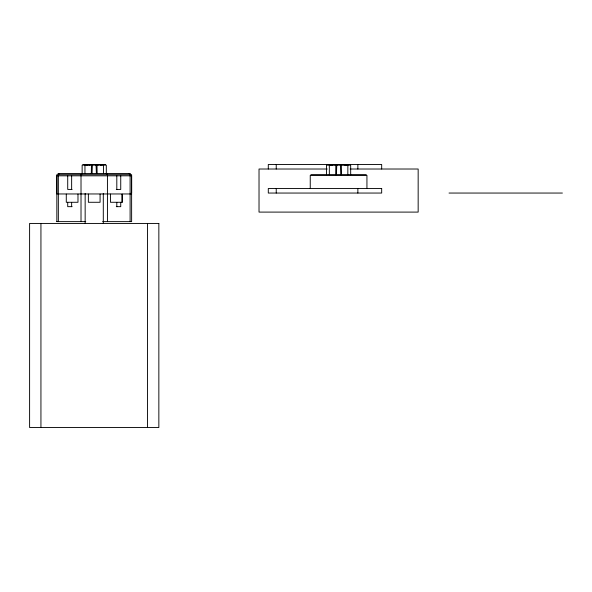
<?xml version="1.0" encoding="UTF-8"?>
<svg xmlns="http://www.w3.org/2000/svg" width="592" height="592" viewBox="0 0 592 592"><rect width="100%" height="100%" fill="white"/><g stroke="black" fill="none" stroke-linecap="round" stroke-linejoin="round"><path stroke-width="0.89" d="M66.289 194.117L66.282 202.279L77.981 202.279L77.981 194.117M88.371 194.117L88.371 202.279L100.078 202.279L100.078 194.117M103.496 173.552L103.496 165.161M326.495 174.684L326.495 165.161L334.029 165.161M347.83 174.684L347.867 165.161M91.464 164.48L91.309 173.552M335.834 164.48L335.679 174.684M87.416 165.161L87.579 164.48M331.779 165.161L331.942 164.48M102.061 165.161L102.416 164.48M346.431 165.161L346.779 164.48M92.411 164.48L92.056 173.552M336.781 164.48L336.419 174.684M87.934 165.161L88.511 164.48M332.297 165.161L332.874 164.48M92.426 165.161L93.011 164.48M336.796 165.161L337.381 164.48M59.326 173.552L58.342 174.684L58.342 221.623M81.999 173.552L81.015 174.684L81.015 221.623M82.873 164.48L89.044 164.48M99.16 164.48L89.296 164.48L89.954 165.161M99.404 164.48L105.576 164.48M89.658 165.161L82.147 165.161L82.133 173.819M89.969 165.161L98.494 165.161M98.79 165.161L106.301 165.161L106.323 173.819M342.864 165.161L334.317 165.161L333.659 164.48M343.153 165.161L350.671 165.161L350.686 174.684M327.25 169.016L259.022 169.016L259.022 212.099L418.159 212.099L418.159 169.016L350.087 169.016M57.972 173.552L130.477 173.552M310.941 174.684L366.241 174.684M72.106 189.425L67.717 189.425L67.717 175.817M116.306 189.425L120.738 189.425L120.738 175.817M131.143 193.051L131.631 193.051L131.631 174.684L56.825 174.684L56.839 193.051M449.025 193.051L562.4 193.051M56.825 193.961L131.631 193.961M122.167 202.279L122.152 194.117L122.159 202.279L110.467 202.279L110.467 194.117M72.106 206.66L67.717 206.66L67.717 202.405M116.306 206.66L120.738 206.66L120.738 202.405M56.825 221.623L85.744 221.623M102.66 221.623L131.631 221.623L131.609 175.817L56.825 175.817L56.839 221.623M129.13 173.552L130.107 174.684L130.107 221.623M106.456 173.552L107.433 174.684L107.433 221.623M339.801 164.48L340.385 165.161M95.438 164.48L96.022 165.161M344.307 164.48L344.884 165.161M99.944 164.48L100.522 165.161M340.4 164.48L340.763 174.684M96.037 164.48L96.392 173.552M330.403 164.48L330.75 165.161M86.04 164.48L86.388 165.161M329.581 164.48L329.811 165.161M85.211 164.48L85.448 165.161M345.24 164.48L345.402 165.161M100.869 164.48L101.04 165.161M341.355 164.48L341.503 174.684M96.984 164.48L97.14 173.552M329.322 165.161L329.352 174.684M381.677 169.016L381.677 164.48L268.294 164.48L268.294 169.016M366.936 188.515L366.936 175.365L310.245 175.365L310.245 188.515M357.864 164.48L357.864 169.016M357.864 188.515L357.864 193.051M276.235 164.48L276.235 169.016M276.235 188.515L276.235 193.051M147.512 223.436L147.512 427.52M116.809 175.817L116.809 189.425M116.809 202.405L116.809 206.66M103.297 193.503L103.297 223.436M85.152 193.503L85.152 223.436M84.952 165.161L84.952 173.552M71.639 175.817L71.639 189.425M71.639 202.405L71.639 206.66M40.937 223.436L40.937 427.52M381.677 188.515L268.294 188.515L268.294 193.051L381.677 193.051L381.677 188.515M158.848 223.436L29.6 223.436L29.6 427.52L158.848 427.52L158.848 223.436"/></g></svg>
